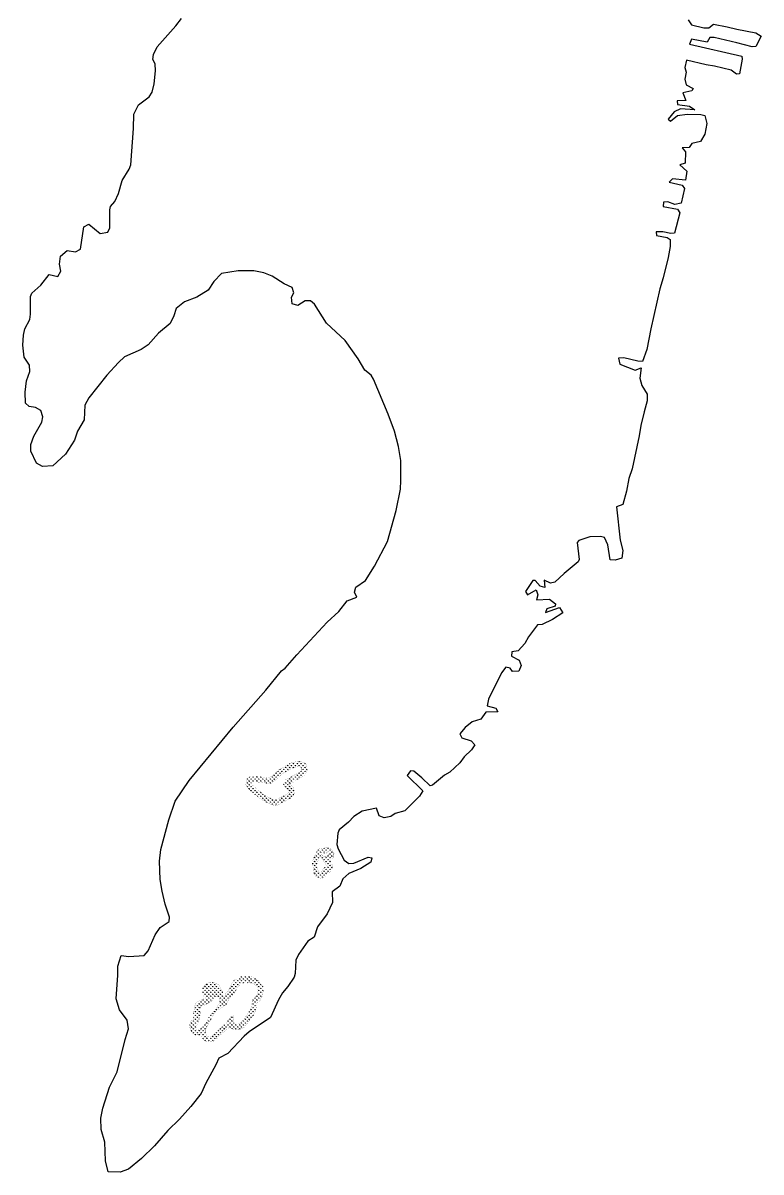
# Model space of a CAD drawing. Header units: metres. Extents: x 8244 to 287678, y 7853 to 2132060.
# Drawn here: x 267365 to 274260, y 2088854 to 2099594 of the extents above; entities that cross this region are included whole.
import ezdxf

# ---------------------------------------------------------------- set-up
doc = ezdxf.new("R2010")
doc.units = ezdxf.units.M
doc.layers.add('DISTRICT BOUNDRY', color=86, linetype='Continuous')
doc.layers.add('MANGROOVES BUFFER ZONE', color=120, linetype='Continuous')
pattern_1 = [(90, (0, 0), (-17.96051224, 17.96051224), [4.7625, -31.15852448]), (45, (0, 0), (-17.96051224213831, 17.96051224213831), [4.7625, -20.6375]), (135, (0, 0), (-17.96051224213831, -17.9605122421383), [4.7625, -20.6375])]

msp = doc.modelspace()

# ---------------------------------------------------------------- hatches: boundary and pattern name
at = {"layer": 'MANGROOVES BUFFER ZONE'}
h = msp.add_hatch(dxfattribs=at)
h.set_pattern_fill('GRASS', color=256)
h.set_pattern_definition(pattern_1)
h.paths.add_polyline_path([(269749.0837360474, 2092608.848148927), (269694.8577781988, 2092548.293707468), (269648.4938344895, 2092536.732090008), (269616.909375396, 2092541.353097833), (269584.3878294479, 2092545.521822924), (269531.8445757297, 2092549.03549169), (269495.0711658564, 2092548.610798591), (269475.9289829601, 2092544.222195619), (269458.2532013741, 2092531.378005261), (269448.2402967525, 2092499.404689325), (269447.198363071, 2092475.080131282), (269460.5965967297, 2092447.375907862), (269532.3300971938, 2092384.054574449), (269588.9573294584, 2092339.083213527), (269634.8748416907, 2092313.371537605), (269692.3570327356, 2092284.635731967), (269725.2617669027, 2092279.06677444), (269749.5353379236, 2092284.315199916), (269762.2462398449, 2092294.83968841), (269796.0053956255, 2092312.98285083), (269823.6194091183, 2092324.232784695), (269856.4798531478, 2092344.714249994), (269885.1844532347, 2092367.578760005), (269898.5333476239, 2092390.654485061), (269899.7837493823, 2092413.896584122), (269891.9196077134, 2092451.219589687), (269849.1085235092, 2092486.121456616), (269868.1804347227, 2092485.394017526), (269890.6566637909, 2092495.318998591), (269909.0601138739, 2092513.673376057), (269951.7180289756, 2092535.880836023), (269972.3650195116, 2092548.156916228), (270000.5850459947, 2092569.632582297), (270017.951943601, 2092595.540528566), (270019.4745804967, 2092623.334361179), (270016.5690560886, 2092648.959506083), (270006.9675798156, 2092667.550792164), (269994.9396202883, 2092677.448997923), (269964.5439491651, 2092690.146128531), (269935.4626784118, 2092692.487171405), (269905.8491561846, 2092686.301389408), (269872.6896177685, 2092677.918877937), (269811.0181475819, 2092645.211310548)])
h.paths.add_polyline_path([(269610.287089782, 2092493.097623195), (269579.6622709873, 2092497.02321919), (269530.4988468088, 2092500.310872233), (269500.8603577255, 2092499.96857975), (269499.3465144709, 2092499.621510816), (269496.6282755244, 2092490.941600649), (269496.3843307265, 2092485.246565062), (269500.1768888191, 2092477.40449577), (269563.6127389304, 2092421.40774963), (269616.176083624, 2092379.663785623), (269657.6748824476, 2092356.426384147), (269707.6423887789, 2092331.447229316), (269722.7259315638, 2092328.894417046), (269775.2301235748, 2092357.11171281), (269801.388575498, 2092367.768651694), (269828.3319390638, 2092384.562081674), (269847.6356885103, 2092399.938389692), (269850.5252811498, 2092404.933518376), (269850.804290586, 2092410.119663477), (269847.807728579, 2092424.34126644), (269805.9616960207, 2092449.809885598), (269799.1410942622, 2092498.846376212), (269830.3555892172, 2092532.884241459), (269858.7961332969, 2092534.493198282), (269862.6847100243, 2092536.210303508), (269879.9498911076, 2092553.429447158), (269928.0079792138, 2092578.448205461), (269945.0826171535, 2092588.600272148), (269964.6402451476, 2092603.483783621), (269970.0503854772, 2092611.554633588), (269970.6178419352, 2092621.912841676), (269969.1826895481, 2092634.570105121), (269968.6204925983, 2092635.658684005), (269952.9163070058, 2092642.218766023), (269938.5508734816, 2092643.375183707), (269916.8018685147, 2092638.832171149), (269890.3210741963, 2092632.138001907), (269834.7695527145, 2092602.676159552), (269780.297736782, 2092570.694464765), (269746.166329708, 2092532.579724637), (269672.3560704358, 2092484.016535423)], flags=16)
h = msp.add_hatch(dxfattribs=at)
h.set_pattern_fill('GRASS', color=256)
h.set_pattern_definition(pattern_1)
h.paths.add_polyline_path([(270231.9672247869, 2091769.333091678), (270240.0384432459, 2091770.008658941), (270253.4904740108, 2091781.429197486), (270268.9616129948, 2091800.18497322), (270268.2864923487, 2091833.780883886), (270250.893566023, 2091864.657178804), (270229.9519392782, 2091881.551224517), (270208.4387664822, 2091885.584903502), (270160.6966527989, 2091878.863748909), (270130.4472173256, 2091874.159433809), (270115.6449452685, 2091857.36394405), (270102.2029909314, 2091828.467417336), (270078.6644561989, 2091792.184031063), (270070.6033141678, 2091755.225077527), (270075.3090058276, 2091698.778227477), (270087.4107953039, 2091624.194615438), (270123.051119511, 2091603.360515545), (270153.9756756303, 2091598.661131594), (270175.4888484263, 2091604.706718923), (270189.6159998373, 2091620.160936453), (270200.3675480214, 2091643.006944689), (270202.3878717431, 2091649.054997592), (270229.3609967448, 2091653.528273907), (270257.5647337788, 2091681.473657857), (270262.3074710884, 2091701.748466429), (270249.4498265674, 2091735.066544898)])
h.paths.add_polyline_path([(270214.1419706859, 2091701.0362641), (270180.3206446929, 2091700.360263452), (270158.6750549483, 2091673.320345605), (270134.4393694241, 2091638.901960284), (270116.0601621132, 2091692.924292348), (270116.0601621132, 2091755.623092719), (270142.1506287979, 2091811.030318718)], flags=16)
h.paths.add_polyline_path([(270149.7894941624, 2091844.078758401), (270179.2458148856, 2091830.739804155), (270195.1496300847, 2091832.3291712), (270208.137764234, 2091844.514402598), (270220.0656440366, 2091847.693172711), (270242.2580123736, 2091840.997796252), (270195.2221739276, 2091793.991761378), (270165.1974263898, 2091809.812999975), (270152.7394562205, 2091822.263119877)], flags=16)
h = msp.add_hatch(dxfattribs=at)
h.set_pattern_fill('GRASS', color=256)
h.set_pattern_definition(pattern_1)
h.paths.add_polyline_path([(268982.5123151678, 2090433.926386299), (268967.0004190526, 2090398.110765806), (268958.5427068418, 2090329.171615613), (268959.456117016, 2090286.374719701), (268948.1177167424, 2090278.057636096), (268926.6921704645, 2090249.078787655), (268922.442633125, 2090213.108291361), (268929.4452170613, 2090176.232481773), (268950.1174814417, 2090150.427709248), (268973.1866655428, 2090135.098414358), (269008.4961175345, 2090136.114057404), (269028.1104908856, 2090142.59972845), (269027.9144100624, 2090128.340996219), (269042.538780925, 2090099.616980897), (269073.7328560341, 2090074.418094591), (269104.4547875821, 2090069.492001131), (269138.2832263776, 2090072.029216122), (269161.7446550233, 2090085.2174336), (269195.2801094681, 2090124.003961754), (269279.6262605009, 2090194.971524203), (269291.9521389328, 2090215.532961002), (269317.1603237888, 2090191.917645094), (269347.8719349385, 2090186.241066234), (269394.4954285723, 2090190.854161275), (269428.4786679467, 2090204.648264971), (269456.7236156357, 2090238.036952316), (269494.1848851307, 2090286.311005237), (269527.089594028, 2090330.894679778), (269541.2006198103, 2090368.683432142), (269547.7708407125, 2090432.343041811), (269578.4580659835, 2090456.742162755), (269599.2257076011, 2090492.485508175), (269608.9270719404, 2090542.642510665), (269607.2835163411, 2090586.950652866), (269579.5659805071, 2090613.46355639), (269562.2984157309, 2090646.866867983), (269528.5805465209, 2090672.547796971), (269476.4281138467, 2090682.575453448), (269412.8858220279, 2090683.622795888), (269341.8643318487, 2090648.639188521), (269316.0724397916, 2090616.155002767), (269285.5040946733, 2090545.944617427), (269258.9656072835, 2090524.991459683), (269243.814514059, 2090499.191497998), (269226.3620525887, 2090543.266622085), (269213.1468077347, 2090572.065088042), (269188.7529724194, 2090607.115928658), (269152.8452267133, 2090624.029151892), (269109.8420110369, 2090625.03139287), (269076.1419555898, 2090609.602748907), (269057.5825802776, 2090591.092925129), (269041.1889418396, 2090559.417733165), (269040.6922888582, 2090523.301800176), (269055.3282701689, 2090495.42208093), (269071.0704543721, 2090479.724402161), (269008.6672367036, 2090450.839850355)])
h.paths.add_polyline_path([(269322.0456651048, 2090506.658428382), (269338.6314648343, 2090525.884974058), (269382.8536486375, 2090602.604472376), (269439.9684067245, 2090625.951371526), (269476.1444714674, 2090622.333295901), (269546.1594926497, 2090615.33806355), (269568.666813908, 2090526.193536682), (269532.6127714002, 2090485.651738313), (269506.8674990357, 2090452.869467052), (269500.4215120772, 2090399.592213327), (269489.4252029647, 2090366.135506579), (269450.3689698213, 2090311.562492731), (269387.4566412974, 2090235.203667447), (269338.1021113782, 2090235.203667447), (269321.0168357852, 2090314.972625982), (269310.4275441514, 2090315.709588118), (269272.7809314774, 2090251.18545213), (269188.2508602337, 2090177.001328743), (269116.0068337285, 2090108.952763198), (269077.7067386252, 2090130.319044748), (269063.8155299238, 2090174.087543269), (269066.5779976928, 2090179.264354594), (269066.5779976928, 2090179.905774858), (269073.9539426518, 2090193.086733204), (269158.8579211002, 2090352.195151456), (269191.3644763426, 2090371.416765983), (269266.8591585223, 2090422.137788845), (269276.9435754371, 2090435.723865791), (269287.4611623157, 2090476.89367125)], flags=16)
h.paths.add_polyline_path([(269163.6341477548, 2090376.091494195), (269114.2898820927, 2090318.490755536), (269067.0213605044, 2090234.375234599), (269060.30196047, 2090219.554153582), (269036.2983329361, 2090202.337566671), (268996.096273405, 2090162.92668741), (268983.3616276, 2090212.49538845), (269001.0509894033, 2090249.163747162), (269014.3417973266, 2090296.566871957), (269020.5589531203, 2090337.594022514), (269017.6188416605, 2090386.541838579), (269039.673936163, 2090405.678381616), (269081.1283590597, 2090424.323051838), (269133.3746358537, 2090453.328063807), (269168.1238386523, 2090499.072228038), (269199.2299324825, 2090488.71462836), (269205.1218127916, 2090436.7211805)], flags=16)

# ---------------------------------------------------------------- linework, layer by layer
at = {"layer": 'DISTRICT BOUNDRY'}
msp.add_polyline3d([(273579.7125109315, 2099623.536459507, 0), (273611.475128258, 2099576.74140521, 0), (273726.0393049172, 2099548.507496722, 0), (273773.1180359425, 2099548.88673587, 0), (273815.4467367497, 2099582.888997107, 0), (273943.4314486512, 2099559.268134852, 0), (274033.297917321, 2099535.340254191, 0), (274210.6772601752, 2099503.10767321, 0), (274260.2612680658, 2099469.908399189, 0), (274211.7006261711, 2099375.353125514, 0), (274178.1069154673, 2099370.577685436, 0), (274034.3037385979, 2099409.775363266, 0), (273823.1768149893, 2099457.378091649, 0), (273782.8225909004, 2099457.052966433, 0), (273758.5019727289, 2099414.31112259, 0), (273610.3004704923, 2099442.211391492, 0), (273592.7480812682, 2099395.019174763, 0), (274080.1514483384, 2099284.634226876, 0), (274084.8653028714, 2099255.515667959, 0), (274059.0633248574, 2099118.535202543, 0), (274029.9494152316, 2099113.858311304, 0), (273980.3214258841, 2099151.562092232, 0), (273825.313290132, 2099190.669472709, 0), (273748.9952698217, 2099201.254317001, 0), (273564.7836733176, 2099246.821273958, 0), (273549.6392478171, 2099177.249097782, 0), (273561.2009572842, 2099134.733578986, 0), (273548.2650823082, 2099069.621491757, 0), (273559.9165463485, 2099015.907181662, 0), (273625.2195050352, 2098980.581962775, 0), (273614.1610556378, 2098960.283479038, 0), (273529.123130549, 2098941.703955481, 0), (273558.8320891031, 2098870.17806441, 0), (273478.1413505865, 2098867.275485759, 0), (273480.6648903824, 2098831.444548396, 0), (273592.8853301747, 2098816.644214814, 0), (273642.4929800541, 2098783.445105617, 0), (273507.9015991331, 2098791.307779431, 0), (273447.5815920236, 2098763.917567286, 0), (273394.3431338187, 2098693.975740548, 0), (273414.6598010186, 2098676.245056205, 0), (273481.4730074803, 2098730.591737483, 0), (273568.8242966213, 2098742.495271886, 0), (273698.8997143469, 2098739.03858911, 0), (273734.8297958543, 2098730.380907348, 0), (273753.3774640901, 2098654.322973235, 0), (273736.2492379156, 2098553.263150876, 0), (273696.441194704, 2098485.744622181, 0), (273613.6322815282, 2098467.120238227, 0), (273589.2660456215, 2098431.072505403, 0), (273524.2706844154, 2098426.043818725, 0), (273555.9619199849, 2098388.195468693, 0), (273552.3338799397, 2098282.801999367, 0), (273503.1368468363, 2098266.700936612, 0), (273568.6195746424, 2098208.978140828, 0), (273553.5917070884, 2098125.892099371, 0), (273432.4386519109, 2098136.114993881, 0), (273401.3045116852, 2098104.454975474, 0), (273524.8372907557, 2098076.356849939, 0), (273545.2521037636, 2098047.364847476, 0), (273514.9803108756, 2097908.157583538, 0), (273454.5350305127, 2097896.408038255, 0), (273389.3209690101, 2097920.596516204, 0), (273348.9845512438, 2097918.018898834, 0), (273347.0718047983, 2097877.647132128, 0), (273479.5376164431, 2097854.063470327, 0), (273502.2248564135, 2097820.584895661, 0), (273452.1932181144, 2097629.662200298, 0), (273416.3553234767, 2097624.868311861, 0), (273342.2346368335, 2097642.227604119, 0), (273281.6911686875, 2097641.739426268, 0), (273284.2130002317, 2097608.098219779, 0), (273383.0205899206, 2097588.748159675, 0), (273410.080423289, 2097568.756883736, 0), (273412.835554305, 2097506.023550515, 0), (273393.4735258669, 2097402.755430395, 0), (273345.6863999144, 2097211.85051322, 0), (273315.1274948624, 2097108.492026244, 0), (273230.6716989152, 2096735.656138902, 0), (273194.1261534505, 2096540.336524514, 0), (273152.4170439483, 2096430.130400717, 0), (273109.8002488736, 2096432.03893571, 0), (272979.4899692253, 2096464.648906176, 0), (272927.9563771941, 2096461.980612248, 0), (272941.8731958703, 2096403.779411205, 0), (273083.5598448545, 2096348.924355177, 0), (273139.4458703651, 2096369.522381186, 0), (273126.752639804, 2096275.254962, 0), (273145.2476934015, 2096205.891074732, 0), (273197.472489716, 2096123.409790755, 0), (273197.9763062916, 2096060.658109723, 0), (273167.3925898861, 2095959.488804936, 0), (273137.0479022533, 2095831.479661588, 0), (273122.1289708713, 2095734.941761633, 0), (273055.090371504, 2095427.315724512, 0), (273026.6606355255, 2095337.425859254, 0), (273002.9532408777, 2095218.417344049, 0), (272970.3394524985, 2095092.579334078, 0), (272909.9575590341, 2095071.944627898, 0), (272943.8545849905, 2094760.62843846, 0), (272969.3012459942, 2094662.16376244, 0), (272960.9166011389, 2094590.392740705, 0), (272898.2807601276, 2094571.9295144, 0), (272851.1810608661, 2094576.05383605, 0), (272827.6390580576, 2094714.827899109, 0), (272797.9307798153, 2094784.101252591, 0), (272759.7300914411, 2094794.992404916, 0), (272661.1273747105, 2094789.690851417, 0), (272558.2442973169, 2094757.51283276, 0), (272542.7136000994, 2094737.177799147, 0), (272561.9037490846, 2094580.411119942, 0), (272550.9046700832, 2094555.67030981, 0), (272421.7182246291, 2094449.261039874, 0), (272332.6963178054, 2094367.828317809, 0), (272292.4133379303, 2094358.555484781, 0), (272233.8791723427, 2094387.239383364, 0), (272241.1622462524, 2094317.784601106, 0), (272198.4629856696, 2094330.891760541, 0), (272148.7329765563, 2094382.046371715, 0), (272128.525665845, 2094384.135522337, 0), (272059.8493591516, 2094280.467422886, 0), (272078.0468504244, 2094249.205086644, 0), (272158.3961728942, 2094294.716153166, 0), (272174.4674227322, 2094247.794389235, 0), (272161.3970084604, 2094200.574663405, 0), (272284.6358325429, 2094208.328077921, 0), (272338.8080913603, 2094163.904179845, 0), (272336.7337589334, 2094143.740436238, 0), (272260.7024985083, 2094118.473800962, 0), (272247.542144237, 2094082.453099855, 0), (272377.1966923239, 2094130.615193228, 0), (272408.9973982772, 2094079.315731726, 0), (272313.0813439804, 2094017.974076707, 0), (272214.7865457119, 2093972.380454635, 0), (272172.2134585648, 2093969.783834292, 0), (272087.9321988721, 2093856.979568937, 0), (272052.56218203, 2093793.937228355, 0), (271990.3223517247, 2093726.172664783, 0), (271932.1098957191, 2093716.754747228, 0), (271930.1980637361, 2093676.382440968, 0), (272002.2456325947, 2093638.860622713, 0), (272018.3533247041, 2093587.434205267, 0), (271996.3423428856, 2093535.699631182, 0), (271938.0603880684, 2093532.975887611, 0), (271915.3979341506, 2093564.202129009, 0), (271874.9787706964, 2093572.822709589, 0), (271835.0564468377, 2093518.690724639, 0), (271713.7039736259, 2093273.378244212, 0), (271700.7673331772, 2093210.517136975, 0), (271781.6580640437, 2093188.709037419, 0), (271802.0941288326, 2093155.274859395, 0), (271690.015671316, 2093152.115965472, 0), (271643.4588361678, 2093086.730372105, 0), (271560.7107000884, 2093061.409046108, 0), (271496.1083127594, 2093009.32977682, 0), (271447.2793992667, 2092948.368091682, 0), (271465.4973633048, 2092912.663405103, 0), (271550.914698599, 2092884.197204451, 0), (271587.1036815448, 2092846.385473113, 0), (271556.077606465, 2092801.335054358, 0), (271487.0952601642, 2092735.767968494, 0), (271447.209208414, 2092677.130940561, 0), (271353.7426439058, 2092591.218454409, 0), (271304.6377434791, 2092561.664013949, 0), (271191.0257857809, 2092471.083403673, 0), (271168.6624213632, 2092464.144965846, 0), (271091.8270800106, 2092539.732507173, 0), (271017.3618164426, 2092599.696947988, 0), (270985.9389920862, 2092603.947780313, 0), (270954.9054930577, 2092558.834578361, 0), (271101.7874709982, 2092416.551863065, 0), (271070.7976012343, 2092366.996683953, 0), (270932.9027399343, 2092229.104737575, 0), (270841.1517076801, 2092205.962478758, 0), (270801.0309730789, 2092176.480587195, 0), (270738.3478598282, 2092164.773521838, 0), (270693.3676365789, 2092182.366842548, 0), (270668.1365090715, 2092253.867135306, 0), (270533.8298462079, 2092225.875617505, 0), (270455.7418537212, 2092178.191593936, 0), (270406.8506480886, 2092123.986385122, 0), (270317.7383039225, 2092053.750590194, 0), (270306.7879587853, 2092020.062279548, 0), (270298.6671086906, 2091914.62961122, 0), (270310.2125722048, 2091874.365668727, 0), (270367.127477413, 2091767.206905632, 0), (270409.97203419, 2091736.143903266, 0), (270457.0157146953, 2091741.029639004, 0), (270588.8358070913, 2091798.158708389, 0), (270624.7827311208, 2091789.502258886, 0), (270616.1466314148, 2091749.075138898, 0), (270522.4301133973, 2091692.254452395, 0), (270410.7112782038, 2091644.297973993, 0), (270352.8235692148, 2091594.462044259, 0), (270324.2145703121, 2091526.968254416, 0), (270252.9050954508, 2091472.643823292, 0), (270258.1876514755, 2091374.014531301, 0), (270207.4778964373, 2091265.984437609, 0), (270116.5439444458, 2091144.238619389, 0), (270085.9075955652, 2091049.823347944, 0), (270025.6771947957, 2091011.230759615, 0), (269939.2345800495, 2090887.206023478, 0), (269912.7511931734, 2090835.434124283, 0), (269907.0373850493, 2090709.87311874, 0), (269898.3398002773, 2090676.140146191, 0), (269840.7584886823, 2090588.263895916, 0), (269789.6517944912, 2090529.535055582, 0), (269752.0743459567, 2090461.968140429, 0), (269677.1771814649, 2090297.74147728, 0), (269478.7086160329, 2090163.860937507, 0), (269431.9455095005, 2090123.124498123, 0), (269278.5552648902, 2089960.513822298, 0), (269195.9350746816, 2089917.234203167, 0), (269167.288130682, 2089856.434367371, 0), (269072.2736061804, 2089683.096250399, 0), (269028.2064915561, 2089586.31867384, 0), (268932.7589955492, 2089466.724426163, 0), (268828.3504536314, 2089347.057525835, 0), (268719.3373024829, 2089240.80565715, 0), (268594.9352553225, 2089098.576163795, 0), (268472.5732272794, 2088978.763144885, 0), (268352.2904400699, 2088881.367007408, 0), (268271.7948310004, 2088853.871667156, 0), (268161.7709693952, 2088855.482357176, 0), (268134.792753933, 2088957.253430571, 0), (268131.1206108629, 2089134.360509921, 0), (268094.3133048295, 2089250.630885239, 0), (268091.2011475876, 2089358.289349256, 0), (268110.6423612228, 2089450.362881109, 0), (268171.8444987262, 2089645.953268195, 0), (268244.6757188071, 2089790.017211991, 0), (268320.7047532572, 2090093.348408611, 0), (268351.2970105959, 2090192.26946442, 0), (268339.4493798593, 2090272.889143066, 0), (268266.9038220759, 2090370.97488374, 0), (268236.9225825389, 2090473.847842495, 0), (268250.8465107981, 2090693.707407243, 0), (268250.1784971807, 2090776.670164627, 0), (268282.9972375544, 2090877.861781323, 0), (268352.568542868, 2090869.414914681, 0), (268496.0001103806, 2090877.333855365, 0), (268536.0129138529, 2090920.268131142, 0), (268599.8217653253, 2091071.015596079, 0), (268646.3608182226, 2091138.655165717, 0), (268731.101732353, 2091195.404028548, 0), (268733.0209373375, 2091235.777211308, 0), (268693.916649655, 2091358.786261434, 0), (268663.7993775809, 2091479.615515759, 0), (268647.2319099787, 2091587.1019273, 0), (268641.3618164673, 2091759.747813303, 0), (268651.6911897829, 2091869.641793122, 0), (268727.9398294092, 2092146.067316155, 0), (268787.0779499327, 2092321.491331626, 0), (268917.8096233113, 2092513.13672352, 0), (269328.5871715517, 2093011.948819089, 0), (269635.2323225194, 2093357.49739596, 0), (269781.7475271797, 2093538.068572357, 0), (269815.1797997473, 2093563.053774108, 0), (269924.024514723, 2093689.447828246, 0), (270206.3497943661, 2093992.187671281, 0), (270315.4023486604, 2094091.740752351, 0), (270395.3021072734, 2094193.310576955, 0), (270484.719243554, 2094227.632652387, 0), (270461.9253260555, 2094272.31065387, 0), (270474.9959657457, 2094319.530906363, 0), (270566.4151853477, 2094383.026394597, 0), (270650.5410988451, 2094518.22969554, 0), (270771.9978208304, 2094747.963398674, 0), (270852.6474725035, 2095035.618954555, 0), (270891.3823596165, 2095237.716741798, 0), (270895.2327656451, 2095316.209353103, 0), (270893.7208299352, 2095504.529733386, 0), (270874.7367781168, 2095636.709828017, 0), (270835.4585866934, 2095779.863477754, 0), (270775.9218380542, 2095936.368422712, 0), (270640.9909658353, 2096264.893061667, 0), (270618.2854836679, 2096300.561881146, 0), (270557.3527979439, 2096349.437168615, 0), (270495.9786027746, 2096454.308275816, 0), (270373.5283085444, 2096625.948576675, 0), (270199.5819021799, 2096788.226253706, 0), (270088.3085242492, 2096964.462152797, 0), (270052.1896772901, 2096995.580555787, 0), (270002.8476811999, 2096997.43518609, 0), (269933.7017858232, 2096952.015457169, 0), (269879.7714668339, 2096967.285504307, 0), (269872.543667355, 2097029.984132554, 0), (269894.6453408929, 2097070.582082892, 0), (269878.530896489, 2097122.009105646, 0), (269806.5195769322, 2097155.028184244, 0), (269691.5848037768, 2097228.120988778, 0), (269615.1105425695, 2097258.914264716, 0), (269520.8072585647, 2097276.048859659, 0), (269375.0609875927, 2097277.126420795, 0), (269220.5692335883, 2097251.228717621, 0), (269147.1504023852, 2097178.869679214, 0), (269093.9927924195, 2097097.726552823, 0), (268989.1744255857, 2097029.619328304, 0), (268875.1662536148, 2096986.090335201, 0), (268794.9402897419, 2096924.938661926, 0), (268775.3061797916, 2096857.455454082, 0), (268740.0059867253, 2096785.466134291, 0), (268630.8636185253, 2096694.861146628, 0), (268533.103722644, 2096584.200400232, 0), (268470.6536142681, 2096543.339293075, 0), (268314.2687845133, 2096472.563182473, 0), (268258.6330564204, 2096420.556936981, 0), (268149.7137560596, 2096303.110919687, 0), (267978.7683252738, 2096090.934042357, 0), (267941.2221151731, 2096021.115870572, 0), (267935.5867603542, 2095884.29245205, 0), (267873.6581133051, 2095778.424906059, 0), (267847.450913911, 2095692.993152671, 0), (267761.0245092355, 2095564.465113235, 0), (267643.0826781148, 2095453.640321906, 0), (267546.713023209, 2095448.420204218, 0), (267492.6561118225, 2095479.331703334, 0), (267437.9434257615, 2095591.015987607, 0), (267437.4394624464, 2095653.832312354, 0), (267465.9606418331, 2095732.525417383, 0), (267541.1567690996, 2095863.15291388, 0), (267549.72185502, 2095912.589760601, 0), (267531.2909739178, 2095972.946407678, 0), (267481.7582246164, 2095999.452059789, 0), (267423.3923157965, 2096007.991364681, 0), (267387.2630947425, 2096041.300155936, 0), (267386.453703879, 2096142.219290197, 0), (267396.7880382132, 2096249.923374163, 0), (267429.7178107228, 2096337.661950242, 0), (267427.0064763717, 2096395.892854656, 0), (267377.0779744462, 2096471.763307517, 0), (267364.9840590419, 2096581.538959722, 0), (267368.7096874464, 2096675.736966508, 0), (267381.6895777495, 2096736.346940394, 0), (267428.0714006475, 2096821.941418417, 0), (267434.3906587111, 2096873.550105645, 0), (267435.3301893306, 2097037.303566887, 0), (267448.5204556222, 2097068.75750234, 0), (267533.1194367915, 2097143.459771466, 0), (267608.5597899052, 2097242.740643679, 0), (267689.4256349728, 2097223.182315461, 0), (267718.1630879726, 2097274.971465534, 0), (267706.4363844078, 2097339.949808745, 0), (267714.8048281596, 2097413.974909469, 0), (267777.181228828, 2097466.035155906, 0), (267855.7407492967, 2097453.215636292, 0), (267902.6309747967, 2097478.308604226, 0), (267934.5994367462, 2097687.048960004, 0), (267981.4486102947, 2097714.331466315, 0), (268087.5562428173, 2097625.523913005, 0), (268156.957175268, 2097637.283063672, 0), (268176.7896613871, 2097680.052864403, 0), (268175.4422777325, 2097848.229581815, 0), (268181.9489130254, 2097877.439469478, 0), (268221.9276479847, 2097924.814023044, 0), (268257.1761751784, 2098001.370441404, 0), (268292.1074947785, 2098120.471671586, 0), (268356.2476928277, 2098228.608136762, 0), (268371.6256287645, 2098269.089402079, 0), (268398.0571673951, 2098607.866506762, 0), (268401.4781140765, 2098740.228740412, 0), (268443.3779796393, 2098827.975847519, 0), (268543.6523693725, 2098905.05533149, 0), (268572.4719419228, 2098945.644778578, 0), (268592.0074915241, 2099026.516706747, 0), (268604.5031716005, 2099147.689271373, 0), (268599.4868093268, 2099212.658525292, 0), (268578.997790974, 2099252.85094273, 0), (268585.3296401579, 2099300.016722995, 0), (268618.419851369, 2099369.797725056, 0), (268791.6960477143, 2099568.536175761, 0), (268844.9702713391, 2099636.227010135, 0)], dxfattribs=at)
at = {"layer": 'MANGROOVES BUFFER ZONE', "const_width": 1}
for points in [[(271996.630851226, 2093673.822983297), (271996.588284296, 2093670.727573722), (271995.4264847921, 2093670.74355036), (271995.4690517222, 2093673.838959935)], [(269475.9289829601, 2092544.222195619), (269495.0711658564, 2092548.610798591), (269531.8445757297, 2092549.03549169), (269584.3878294479, 2092545.521822924), (269616.909375396, 2092541.353097833), (269648.4938344895, 2092536.732090008), (269673.2455019389, 2092542.904328339), (269714.1060757622, 2092569.788392933), (269749.0837360474, 2092608.848148927), (269811.0181475819, 2092645.211310548), (269872.6896177685, 2092677.918877937), (269905.8491561846, 2092686.301389408), (269935.4626784118, 2092692.487171405), (269964.5439491651, 2092690.146128531), (269994.9396202883, 2092677.448997923), (270006.9675798156, 2092667.550792164), (270016.5690560886, 2092648.959506083), (270019.4745804967, 2092623.334361179), (270017.951943601, 2092595.540528566), (270000.5850459947, 2092569.632582297), (269972.3650195116, 2092548.156916228), (269951.7180289756, 2092535.880836023), (269909.0601138739, 2092513.673376057), (269890.6566637909, 2092495.318998591), (269868.1804347227, 2092485.394017526), (269849.1085235092, 2092486.121456616), (269891.9196077134, 2092451.219589687), (269899.7837493823, 2092413.896584122), (269898.5333476239, 2092390.654485061), (269885.1844532347, 2092367.578760005), (269856.4798531478, 2092344.714249994), (269823.6194091183, 2092324.232784695), (269796.0053956255, 2092312.98285083), (269762.2462398449, 2092294.83968841), (269749.5353379236, 2092284.315199916), (269725.2617669027, 2092279.06677444), (269692.3570327356, 2092284.635731967), (269634.8748416907, 2092313.371537605), (269588.9573294584, 2092339.083213527), (269532.3300971938, 2092384.054574449), (269460.5965967297, 2092447.375907862), (269447.198363071, 2092475.080131282), (269448.2402967525, 2092499.404689325), (269458.2532013741, 2092531.378005261)], [(269071.0704543721, 2090479.724402161), (269055.3282701689, 2090495.42208093), (269040.6922888582, 2090523.301800176), (269041.1889418396, 2090559.417733165), (269057.5825802776, 2090591.092925129), (269076.1419555898, 2090609.602748907), (269109.8420110369, 2090625.03139287), (269152.8452267133, 2090624.029151892), (269188.7529724194, 2090607.115928658), (269213.1468077347, 2090572.065088042), (269226.3620525887, 2090543.266622085), (269235.8877057247, 2090519.210167659), (269245.0278759304, 2090501.257665061), (269258.9656072835, 2090524.991459683), (269281.7418764503, 2090542.974201263), (269301.0479371678, 2090581.646228586), (269316.0724397916, 2090616.155002767), (269341.8643318487, 2090648.639188521), (269412.8858220279, 2090683.622795888), (269476.4281138467, 2090682.575453448), (269528.5805465209, 2090672.547796971), (269528.5805465209, 2090672.547796971), (269562.2984157309, 2090646.866867983), (269579.5659805071, 2090613.46355639), (269607.2835163411, 2090586.950652866), (269608.9270719404, 2090542.642510665), (269599.2257076011, 2090492.485508175), (269578.4580659835, 2090456.742162755), (269553.4021860306, 2090436.820470913), (269545.5327176383, 2090410.657615489), (269541.2006198103, 2090368.683432142), (269527.089594028, 2090330.894679778), (269494.1848851307, 2090286.311005237), (269456.7236156357, 2090238.036952316), (269428.4786679467, 2090204.648264971), (269394.4954285723, 2090190.854161275), (269347.8719349385, 2090186.241066234), (269317.1603237888, 2090191.917645094), (269291.9521389328, 2090215.532961002), (269278.1174197352, 2090192.454548702), (269242.4260429228, 2090163.671829649), (269195.2801094681, 2090124.003961754), (269161.7446550233, 2090085.2174336), (269138.2832263776, 2090072.029216122), (269104.4547875821, 2090069.492001131), (269073.7328560341, 2090074.418094591), (269042.538780925, 2090099.616980897), (269027.9144100624, 2090128.340996219), (269028.1104908856, 2090142.59972845), (269008.4961175345, 2090136.114057404), (268973.1866655428, 2090135.098414358), (268950.1174814417, 2090150.427709248), (268929.4452170613, 2090176.232481773), (268922.442633125, 2090213.108291361), (268926.6921704645, 2090249.078787655), (268948.1177167424, 2090278.057636096), (268959.456117016, 2090286.374719701), (268958.5427068418, 2090329.171615613), (268967.0004190526, 2090398.110765806), (268982.5123151678, 2090433.926386299), (269009.7897563641, 2090451.565744176), (269036.9948745718, 2090463.951852494)]]:
    msp.add_lwpolyline(points, close=True, dxfattribs=at)
at = {"layer": 'MANGROOVES BUFFER ZONE', "const_width": 1, "flags": 128}
for points in [[(269751.5431333078, 2092538.584032384), (269780.297736782, 2092570.694464765), (269834.7695527145, 2092602.676159552), (269890.3210741963, 2092632.138001907), (269916.8018685147, 2092638.832171149), (269938.5508734816, 2092643.375183707), (269952.9163070058, 2092642.218766023), (269968.6204925983, 2092635.658684005), (269969.1826895481, 2092634.570105121), (269970.6178419352, 2092621.912841676), (269970.0503854772, 2092611.554633588), (269964.6402451476, 2092603.483783621), (269945.0826171535, 2092588.600272148), (269928.0079792138, 2092578.448205461), (269879.9498911076, 2092553.429447158), (269862.6847100243, 2092536.210303508), (269858.7961332969, 2092534.493198282), (269833.8878784058, 2092533.084072404), (269822.6929674101, 2092524.528530791), (269808.2131410362, 2092508.738995204), (269800.9681896353, 2092485.710534496), (269804.2631814395, 2092462.021299967), (269819.4080520318, 2092441.626072238), (269847.807728579, 2092424.34126644), (269850.804290586, 2092410.119663477), (269850.5252811498, 2092404.933518376), (269847.6356885103, 2092399.938389692), (269828.3319390638, 2092384.562081674), (269801.388575498, 2092367.768651694), (269775.2301235748, 2092357.11171281), (269734.9184411564, 2092335.447030011), (269727.6265690286, 2092329.409439226), (269724.1387523495, 2092328.655304373), (269707.6423887789, 2092331.447229316), (269657.6748824476, 2092356.426384147), (269616.176083624, 2092379.663785623), (269563.6127389304, 2092421.40774963), (269500.1768888191, 2092477.40449577), (269496.3843307265, 2092485.246565062), (269496.6282755244, 2092490.941600649), (269499.3465144709, 2092499.621510816), (269500.8603577255, 2092499.96857975), (269530.4988468088, 2092500.310872233), (269579.6622709873, 2092497.02321919), (269610.287089782, 2092493.097623195), (269650.9529086302, 2092487.147954514), (269693.0831176926, 2092497.6538201), (269728.9419144527, 2092521.246983831)], [(269728.9419144527, 2092521.246983831), (269751.5431333078, 2092538.584032384)]]:
    msp.add_lwpolyline(points, dxfattribs=at)
for points in [[(270153.9756756303, 2091598.661131594), (270123.051119511, 2091603.360515545), (270087.4107953039, 2091624.194615438), (270075.3090058276, 2091698.778227477), (270070.6033141678, 2091755.225077527), (270078.6644561989, 2091792.184031063), (270102.2029909314, 2091828.467417336), (270115.6449452685, 2091857.36394405), (270130.4472173256, 2091874.159433809), (270160.6966527989, 2091878.863748909), (270208.4387664822, 2091885.584903502), (270229.9519392782, 2091881.551224517), (270250.893566023, 2091864.657178804), (270268.2864923487, 2091833.780883886), (270268.9616129948, 2091800.18497322), (270253.4904740108, 2091781.429197486), (270240.0384432459, 2091770.008658941), (270231.9672247869, 2091769.333091678), (270249.4498265674, 2091735.066544898), (270262.3074710884, 2091701.748466429), (270257.5647337788, 2091681.473657857), (270229.3609967448, 2091653.528273907), (270202.3878717431, 2091649.054997592), (270200.3675480214, 2091643.006944689), (270189.6159998373, 2091620.160936453), (270175.4888484263, 2091604.706718923)], [(270162.28174534, 2091838.421786899), (270179.2458148856, 2091830.739804155), (270195.1496300847, 2091832.3291712), (270208.137764234, 2091844.514402598), (270220.0656440366, 2091847.693172711), (270234.1140325325, 2091843.45481256), (270233.0537781859, 2091831.799394193), (270216.3547170168, 2091815.11091414), (270203.8967468475, 2091803.985308804), (270179.7759052522, 2091802.131017231), (270165.1974263898, 2091809.812999975), (270152.7394562205, 2091822.263119877), (270151.4141198839, 2091832.064282696), (270154.0647189437, 2091837.362196861)], [(270143.7936567886, 2091808.519970865), (270214.1419706859, 2091701.0362641), (270180.3206446929, 2091700.360263452), (270158.6750549483, 2091673.320345605), (270145.8229584323, 2091655.068400157), (270127.5593908667, 2091659.124404045), (270116.0601621132, 2091692.924292348), (270116.0601621132, 2091734.836188427), (270122.8244273117, 2091769.988078026), (270133.6472221841, 2091792.971991985)], [(269073.9539426518, 2090193.086733204), (269158.8579211002, 2090352.195151456), (269191.3644763426, 2090371.416765983), (269229.8463531164, 2090397.270774441), (269261.6878641424, 2090415.17084133), (269276.9435754371, 2090435.723865791), (269284.9039531936, 2090466.883789393), (269298.1645318353, 2090486.105403921), (269322.0456651048, 2090506.658428382), (269338.6314648343, 2090525.884974058), (269371.5007714694, 2090582.908768413), (269404.7227530674, 2090611.543944287), (269432.1306359739, 2090622.747512324), (269455.3870307365, 2090624.409309168), (269476.1444714674, 2090622.333295901), (269505.2149649197, 2090619.428849786), (269515.5936852851, 2090616.105256099), (269551.7277544429, 2090593.283903602), (269562.5196083383, 2090550.540713575), (269552.5439450731, 2090508.063805535), (269532.6127714002, 2090485.651738313), (269506.8674990357, 2090452.869467052), (269503.9554114779, 2090428.800534135), (269498.5645227441, 2090393.942249606), (269489.4252029647, 2090366.135506579), (269450.3689698213, 2090311.562492731), (269403.8662567259, 2090255.120573829), (269373.1331527298, 2090235.203667447), (269349.0504909111, 2090235.203667447), (269335.3465494578, 2090248.069032327), (269330.3687942521, 2090271.309532396), (269335.3465494578, 2090296.621114584), (269328.2829737523, 2090314.466938847), (269310.4275441514, 2090315.709588118), (269292.9953245082, 2090285.831762972), (269259.7733429102, 2090239.769910406), (269188.2508602337, 2090177.001328743), (269130.533083287, 2090122.635423108), (269105.6140779806, 2090114.750517611), (269087.7586483815, 2090124.711436375), (269071.9789628544, 2090148.366152868), (269066.5779976928, 2090165.383544282), (269066.5779976928, 2090179.905774858)], [(269067.0213605044, 2090234.375234599), (269114.2898820927, 2090318.490755536), (269163.6341477548, 2090376.091494195), (269198.0552242295, 2090426.394133958), (269202.2067123753, 2090462.44575628), (269199.7178347734, 2090484.409089042), (269193.5006789816, 2090490.622335401), (269179.8168903821, 2090495.178716063), (269164.0573577107, 2090491.036551824), (269150.3735691131, 2090475.705612992), (269133.3746358537, 2090453.328063807), (269081.1283590597, 2090424.323051838), (269039.673936163, 2090405.678381616), (269023.9144034897, 2090392.00430848), (269018.4932854743, 2090371.983847992), (269020.5589531203, 2090337.594022514), (269014.3417973266, 2090296.566871957), (269001.0509894033, 2090249.163747162), (268989.8560784058, 2090225.957765128), (268986.5409337459, 2090210.212609872), (268987.7803343338, 2090195.295887465), (268991.9318224796, 2090179.136515785), (269000.6378558734, 2090177.47965009), (269014.3216444728, 2090180.793381481), (269036.2983329361, 2090202.337566671), (269055.3629338415, 2090216.011639807), (269062.8295666472, 2090225.12933228)]]:
    msp.add_lwpolyline(points, close=True, dxfattribs=at)

doc.saveas('drawing.dxf')
